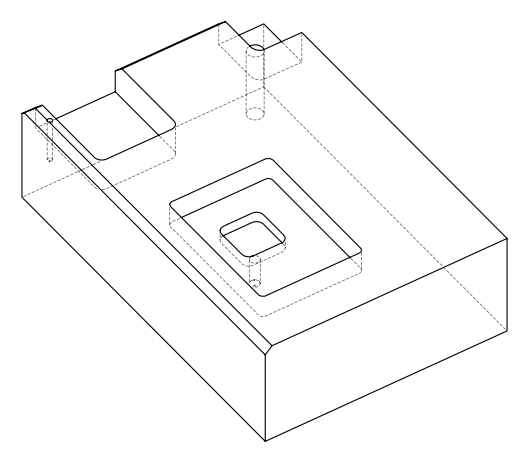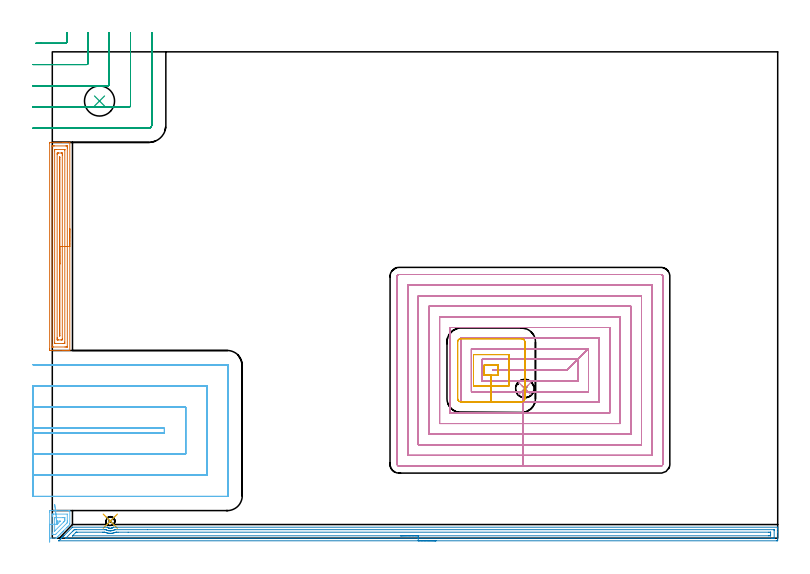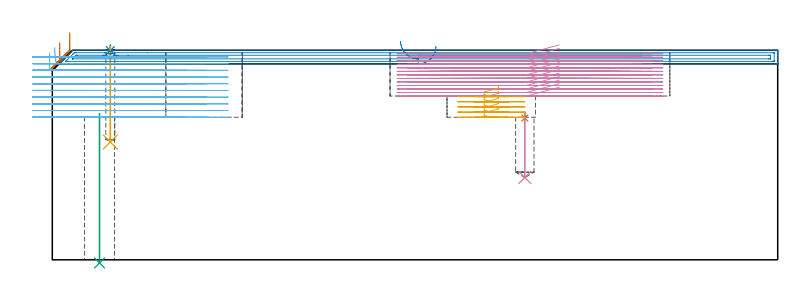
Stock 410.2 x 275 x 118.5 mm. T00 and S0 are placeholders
(PLAN: 12 operations, 8 tool changes, 132 min)
(1 SPOT_DRILL | STEP1POCKET | NXT0321_9005460120000 | 0.04 min | 4166 mm3)
(2 SPOT_DRILL_1 | STEP1POCKET_1 | NXT0321_9005460120000 | 0.03 min | 0 mm3)
(3 INDEXABLE_INSERT_DRILL_THROUGH_HOLE_FROM_SOLID | STEP1HOLE | NXT0302_005 | 0.35 min | 26844 mm3)
(4 DRILL_BLIND_HOLE_INTO_CENTER | STEP1POCKET | UGT0301_217 | 0.15 min | 2771 mm3)
(5 DRILL_BLIND_HOLE_INTO_CENTER_1 | STEP1POCKET_1 | UGT0301_446 | 0.22 min | 1022 mm3)
(6 AREA_MILL | FG_CHAMFER_SURFACE | UGT0205_001 | 0.69 min | 1429 mm3)
(7 AREA_MILL_1 | FG_CHAMFER_SURFACE_1 | UGT0205_001 | 4.87 min | 8474 mm3)
(8 AREA_MILL_2 | FG_CHAMFER_SURFACE_2 | UGT0205_001 | 9.89 min | 11896 mm3)
(9 MILL_CORNER_NOTCH_RECTANGULAR | CORNER_NOTCH_RECTANGULAR | NXT0201_012 | Follow Part, ap 4, ae 75% | 8.44 min | 114847 mm3)
(10 MILL_RECTANGULAR_POCKET | POCKET_RECTANGULAR_STRAIGHT | NXT0201_009 | Follow Part, ap 2, ae 75% | 81.23 min | 473022 mm3)
(11 MILL_RECTANGULAR_POCKET_1 | POCKET_RECTANGULAR_STRAIGHT_1 | NXT0201_011 | Follow Part, ap 3, ae 75% | 3.1 min | 26740 mm3)
(12 MILL_SLOT | SLOT_PARTIAL_RECTANGULAR | NXT0201_012 | Follow Part, ap 4, ae 75% | 23 min | 366412 mm3)
(TOOL NXT0321_9005460120000 | NC Spot Drill, 142deg, 12mm, Carbide, Uncoated | D12 PA142 FL30 Z2)
(TOOL NXT0302_005 | Index. Insert Drill 17mm [880-D1700L20-05] | D17 PA176 FL85 Z2)
(TOOL UGT0301_217 | Twist Drill 10.4 mm | D10.4 PA118 FL82 Z2)
(TOOL UGT0301_446 | Carbide Drill 5.1 mm | D5.1 PA118 FL52 Z2)
(TOOL UGT0205_001 | Chamfer Mill 20 x 3 x 45 deg. | D20 FL50 Z2)
(TOOL NXT0201_012 | ENDMILL 16mm [2P460-1600-NA 1630] | D16 FL38 Z6)
(TOOL NXT0201_009 | ENDMILL 8mm [2P460-0800-NA 1630] | D8 FL26 Z6)
(TOOL NXT0201_011 | ENDMILL 12mm [2P460-1200-NA 1630] | D12 FL38 Z6)
(OP 1 SPOT_DRILL)
G17 G21 G94 G90
T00 M6
G54
G17 G0 G90 X267.2 Y84.6 S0 M3
G43 Z128.5 H0
G94 G81 G98 Z80.152 F250. R83.6
G80
M5
M2
(OP 2 SPOT_DRILL_1)
G17 G21 G94 G90
T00 M6
G54
G17 G0 G90 X32.8 Y9.6 S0 M3
G43 Z128.5 H0
G94 G81 G98 Z118.28 F250. R121.5
G80
M5
M2
(OP 3 INDEXABLE_INSERT_DRILL_THROUGH_HOLE_FROM_SOLID)
G17 G21 G94 G90
T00 M6
G54
G17 G0 G90 X26.7 Y247.2 S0 M3
G43 Z128.5 H1
G94 G81 G98 Z-1.797 F250. R82.6
G80
M5
M2
(OP 4 DRILL_BLIND_HOLE_INTO_CENTER)
G17 G21 G94 G90
T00 M6
G54
G17 G0 G90 X267.2 Y84.6 S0 M3
G43 Z128.5 H0
G94 G81 G98 Z46.5 F250. R82.6
G80
M5
M2
(OP 5 DRILL_BLIND_HOLE_INTO_CENTER_1)
G17 G21 G94 G90
T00 M6
G54
G17 G0 G90 X32.8 Y9.6 S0 M3
G43 Z128.5 H0
G94 G81 G98 Z66.6 F250. R120.5
G80
M5
M2
(OP 6 AREA_MILL)
G17 G21 G94 G90
T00 M6
G54
G17 G0 G90 X-1.5 Y-2.2 S1061 M3
G43 Z128.5 H0
Z117.1
G94 G1 Y-2.162 Z116.228 F250.
Y-2.048 Z115.364
Y-1.859 Z114.512
Y-1.597 Z113.68
Y-1.263 Z112.874
Y-0.86 Z112.1
Y-0.392 Z111.364
Y0.14 Z110.672
Y0.729 Z110.029
Y1.372 Z109.44
Y2.064 Z108.909
Y2.8 Z108.44
Y3.574 Z108.037
Y4.38 Z107.703
Y5.212 Z107.441
Y6.064 Z107.252
Y6.928 Z107.138
Y7.8 Z107.1
Y14.784
X-1.497 Y15.238 Z107.103
X-1.49 Y15.594 Z107.104
X-1.438 Y15.598 Z107.156
X-1.077 Y15.6 Z107.518
X1.562 Z110.156
X2.289 Z110.889
X9.55 Y15.599 Z118.149
X9.894 Y15.59 Z118.492
X9.9 Y15.238 Z118.5
Y8.238
X9.898 Y7.705 Z118.487
X9.736 Y7.534 Z118.332
X8.953 Y6.753 Z117.553
X8.304 Y6.104 Z116.903
X6.252 Y4.051 Z114.851
X6.064 Y3.862 Z114.66
X5.505 Y3.304 Z114.104
X5.373 Y3.172 Z113.971
X5.189 Y2.987 Z113.785
X4.642 Y2.442 Z113.242
X4.314 Y2.112 Z112.91
X3.78 Y1.58 Z112.38
X3.439 Y1.237 Z112.035
X3. Y0.799 Z111.599
X2.734 Y0.532 Z111.329
X2.318 Y0.118 Z110.917
X2.208 Y0.01 Z110.806
X2.077 Y0. Z110.676
X-1.077 Z107.523
X-1.294 Y0.002 Z107.305
X-1.493 Y0.006 Z107.107
X-1.497 Y0.153 Z107.103
X-1.499 Y0.362 Z107.101
X-1.5 Y7.8 Z107.1
X-0.086 Z108.514
Y12.502
Y12.613
X-0.084 Y13.375 Z108.516
X-0.082 Y13.488 Z108.518
X-0.079 Y13.574 Z108.521
X0.232 Y13.59 Z108.832
X0.457 Y13.597 Z109.057
X0.57 Y13.6 Z109.17
X8.485 Y13.599 Z117.085
X8.486 Y9.988 Z117.086
X8.484 Y9.225 Z117.084
X8.483 Y9.113 Z117.083
X8.476 Y8.737 Z117.076
X8.288 Y8.545 Z116.888
X7.987 Y8.238 Z116.587
X2.15 Y2.401 Z110.75
X1.858 Y2.112 Z110.458
X1.76 Y2.022 Z110.36
X1.667 Y2.007 Z110.267
X1.562 Y2.004 Z110.162
X0.795 Y2. Z109.395
X-0.085 Z108.515
Y2.112
X-0.086 Y2.876 Z108.514
Y7.8
X1.329 Z109.929
Y10.863
Y11.094
X1.331 Y11.327 Z109.931
X1.334 Y11.481 Z109.934
X1.337 Y11.59 Z109.937
X1.377 Y11.592 Z109.977
X1.562 Y11.598 Z110.162
X1.701 Y11.6 Z110.301
X2.441 Z111.041
X6.097 Z114.697
X6.838 Y11.596 Z115.438
X6.984 Y11.593 Z115.584
X7.065 Y11.578 Z115.665
X7.067 Y11.564 Z115.667
X7.069 Y11.508 Z115.669
X7.071 Y10.863 Z115.671
X7.07 Y10.632 Z115.67
X7.064 Y9.988 Z115.664
X7.058 Y9.769 Z115.658
X6.838 Y9.542 Z115.438
X6.625 Y9.325 Z115.225
X6.413 Y9.113 Z115.013
X1.562 Y4.261 Z110.162
X1.36 Y4.062 Z109.96
X1.343 Y4.049 Z109.943
X1.336 Y4.046 Z109.936
X1.333 Y4.049 Z109.933
X1.33 Y4.062 Z109.93
X1.329 Y4.072 Z109.929
Y4.094
Y7.8
X2.747 Y7.933 Z111.347
X2.744 Y8.238 Z111.344
X2.743 Y9.113 Z111.343
Y9.4
X2.745 Y9.544 Z111.345
X2.747 Y9.578 Z111.347
X2.749 Y9.588 Z111.349
X2.762 Y9.591 Z111.362
X2.833 Y9.598 Z111.433
X4.2 Y9.599 Z112.8
X4.294 Y9.598 Z112.894
X4.423 Y9.592 Z113.023
X4.43 Y9.591 Z113.03
X4.422 Y9.579 Z113.022
X4.389 Y9.541 Z112.989
X4.352 Y9.501 Z112.952
X4.289 Y9.438 Z112.889
X3.204 Y8.353 Z111.804
X3.088 Y8.238 Z111.688
X2.803 Y7.96 Z111.403
X2.76 Y7.92 Z111.36
X2.749 Y7.918 Z111.349
X2.747 Y7.933 Z111.347
X2.64 Y8.796 Z111.278
X2.532 Y9.662 Z111.285
X2.425 Y10.523 Z111.368
X2.319 Y11.375 Z111.526
X2.215 Y12.209 Z111.759
X2.114 Y13.02 Z112.064
X2.016 Y13.802 Z112.439
X1.923 Y14.548 Z112.881
X1.836 Y15.253 Z113.387
X1.754 Y15.912 Z113.953
X1.678 Y16.519 Z114.575
X1.609 Y17.071 Z115.247
X1.548 Y17.561 Z115.966
X1.495 Y17.988 Z116.725
X1.45 Y18.348 Z117.518
X1.414 Y18.637 Z118.341
X1.387 Y18.855 Z119.185
X1.369 Y18.998 Z120.045
G0 Z128.5
M5
M2
(OP 7 AREA_MILL_1)
G17 G21 G94 G90
T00 M6
G54
G17 G0 G90 X9.9 Y174.95 S1061 M3
G43 Z128.5 H0
G94 G1 Y174.912 Z127.628 F250.
Y174.798 Z126.763
Y174.609 Z125.912
Y174.347 Z125.08
Y174.013 Z124.274
Y173.61 Z123.5
Y173.141 Z122.764
Y172.61 Z122.072
Y172.021 Z121.429
Y171.378 Z120.839
Y170.686 Z120.308
Y169.95 Z119.84
Y169.176 Z119.437
Y168.37 Z119.103
Y167.538 Z118.841
Y166.686 Z118.652
Y165.822 Z118.538
Y164.95 Z118.5
Y106.223
X9.894 Y106.11 Z118.492
X9.665 Y106.1 Z118.264
X8.989 Z117.588
X8.206 Z116.805
X7.718 Z116.314
X7.474 Z116.071
X6.838 Z115.435
X6.595 Z115.192
X5.959 Z114.553
X-0.515 Z108.082
X-1.077 Y106.102 Z107.52
X-1.292 Y106.104 Z107.304
X-1.491 Y106.109 Z107.105
X-1.495 Y106.245 Z107.103
X-1.499 Y106.668 Z107.101
X-1.5 Y107.097 Z107.1
Y223.232
X-1.495 Y223.699 Z107.103
X-1.491 Y223.79 Z107.106
X-1.394 Y223.8 Z107.202
X5.959 Z114.553
X6.594 Z115.192
X6.838 Z115.435
X7.474 Z116.071
X7.718 Z116.314
X8.206 Z116.805
X9.667 Y223.799 Z118.265
X9.894 Y223.79 Z118.492
X9.9 Y223.676 Z118.5
Y164.95
X8.486 Z117.086
X8.485 Y108.448 Z117.085
X8.484 Y108.254 Z117.084
X8.481 Y108.157 Z117.081
X8.479 Y108.117 Z117.079
X8.405 Y108.11 Z117.005
X8.059 Y108.102 Z116.659
X7.718 Y108.101 Z116.318
X7.182 Y108.1 Z115.782
X0.682 Y108.101 Z109.282
X0.144 Y108.103 Z108.744
X-0.01 Y108.11 Z108.59
X-0.079 Y108.117 Z108.521
X-0.084 Y108.333 Z108.516
X-0.085 Y108.448 Z108.515
X-0.086 Y109.225 Z108.514
X-0.085 Y221.452 Z108.515
X-0.084 Y221.646 Z108.516
X-0.081 Y221.743 Z108.519
X-0.079 Y221.783 Z108.521
X-0.005 Y221.79 Z108.595
X0.341 Y221.798 Z108.941
X0.682 Y221.799 Z109.282
X1.218 Y221.8 Z109.818
X7.718 Y221.799 Z116.318
X8.257 Y221.797 Z116.857
X8.41 Y221.79 Z117.01
X8.479 Y221.783 Z117.079
X8.484 Y221.567 Z117.084
X8.485 Y221.452 Z117.085
X8.486 Y220.675 Z117.086
Y164.95
X7.072 Z115.672
X7.071 Y110.882 Z115.671
X7.066 Y110.227 Z115.666
X7.064 Y110.119 Z115.664
X6.958 Y110.106 Z115.558
X6.838 Y110.103 Z115.438
X6.085 Y110.1 Z114.685
X1.562 Y110.101 Z110.162
X1.436 Y110.104 Z110.036
X1.353 Y110.11 Z109.953
X1.334 Y110.113 Z109.934
X1.332 Y110.122 Z109.932
X1.33 Y110.149 Z109.93
X1.329 Y110.227 Z109.929
Y110.463
Y219.018
X1.334 Y219.672 Z109.934
X1.336 Y219.781 Z109.936
X1.442 Y219.794 Z110.042
X1.562 Y219.797 Z110.162
X2.315 Y219.8 Z110.915
X6.838 Y219.799 Z115.438
X6.964 Y219.796 Z115.564
X7.047 Y219.79 Z115.647
X7.066 Y219.787 Z115.666
X7.068 Y219.778 Z115.668
X7.07 Y219.751 Z115.67
X7.071 Y219.672 Z115.671
Y219.437
X7.072 Y164.95 Z115.672
X5.657 Z114.257
Y112.897
X5.654 Y112.315 Z114.254
X5.65 Y112.127 Z114.25
X5.473 Y112.11 Z114.073
X5.079 Y112.101 Z113.679
X4.987 Y112.1 Z113.587
X3.321 Z111.921
X3.229 Z111.829
X2.91 Y112.105 Z111.51
X2.756 Y112.11 Z111.356
X2.75 Y112.195 Z111.35
X2.744 Y112.59 Z111.344
X2.743 Y112.897 Z111.343
Y113.482
Y217.003
X2.746 Y217.585 Z111.346
X2.75 Y217.773 Z111.35
X2.927 Y217.79 Z111.527
X3.321 Y217.799 Z111.921
X3.413 Y217.8 Z112.013
X5.079 Z113.679
X5.172 Z113.772
X5.49 Y217.795 Z114.09
X5.644 Y217.79 Z114.244
X5.65 Y217.705 Z114.25
X5.656 Y217.31 Z114.256
X5.657 Y217.003 Z114.257
Y216.418
Y164.95
X4.243 Z112.843
Y115.566
X4.242 Y114.676 Z112.842
X4.24 Y114.636 Z112.84
X4.2 Y114.188 Z112.8
X4.16 Y114.676 Z112.76
X4.158 Y114.719 Z112.758
X4.157 Y115.566 Z112.757
Y214.334
X4.158 Y215.223 Z112.758
X4.16 Y215.264 Z112.76
X4.2 Y215.712 Z112.8
X4.24 Y215.223 Z112.84
X4.242 Y215.181 Z112.842
X4.243 Y214.334 Z112.843
Y164.95
Y164.078 Z112.881
Y163.213 Z112.995
Y162.362 Z113.184
Y161.53 Z113.446
Y160.724 Z113.78
Y159.95 Z114.183
Y159.214 Z114.652
Y158.522 Z115.183
Y157.879 Z115.772
Y157.29 Z116.415
Y156.758 Z117.107
Y156.29 Z117.843
Y155.887 Z118.617
Y155.553 Z119.423
Y155.291 Z120.255
Y155.102 Z121.107
Y154.988 Z121.972
Y154.95 Z122.843
G0 Z128.5
M5
M2
(OP 8 AREA_MILL_2)
G17 G21 G94 G90
T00 M6
G54
G17 G0 G90 X216.95 Y-1.5 S1061 M3
G43 Z128.5 H0
Z120.8
G94 G1 X216.912 Z119.928 F250.
X216.798 Z119.064
X216.609 Z118.212
X216.347 Z117.38
X216.013 Z116.574
X215.61 Z115.8
X215.142 Z115.064
X214.61 Z114.372
X214.021 Z113.729
X213.378 Z113.14
X212.686 Z112.608
X211.95 Z112.14
X211.176 Z111.737
X210.37 Z111.403
X209.538 Z111.141
X208.686 Z110.952
X207.822 Z110.838
X206.95 Z110.8
X3.727 Y-1.499
X3.705 Y-1.497 Z110.801
X3.704 Y-1.496 Z110.802
X4.755 Y-0.444 Z111.854
X4.924 Y-0.273 Z112.021
X5.089 Y-0.109 Z112.188
X5.202 Y0.003 Z112.301
X5.362 Y0.164 Z112.459
X5.518 Y0.319 Z112.617
X5.648 Y0.449 Z112.747
X5.799 Y0.601 Z112.897
X5.946 Y0.747 Z113.045
X6.094 Y0.895 Z113.193
X6.236 Y1.038 Z113.334
X6.374 Y1.176 Z113.473
X6.541 Y1.342 Z113.64
X6.674 Y1.476 Z113.772
X6.803 Y1.604 Z113.902
X11.209 Y6.01 Z118.309
X11.377 Y6.175 Z118.473
X11.405 Y6.195 Z118.491
X11.45 Y6.2 Z118.5
X31.09
X31.094 Y6.199 Z118.498
X31.099 Y6.197 Z118.497
X31.242 Y6.084 Z118.384
X31.463 Y5.939 Z118.236
X31.536 Y5.899 Z118.195
X31.681 Y5.817 Z118.116
X31.839 Y5.748 Z118.048
X31.91 Y5.718 Z118.017
X31.982 Y5.694 Z117.994
X32.147 Y5.641 Z117.94
X32.217 Y5.625 Z117.925
X32.369 Y5.593 Z117.89
X32.429 Y5.587 Z117.881
X32.591 Y5.564 Z117.863
X32.818 Y5.556 Z117.854
X33.013 Y5.567 Z117.863
X33.041 Y5.568 Z117.866
X33.089 Y5.574 Z117.874
X33.272 Y5.601 Z117.9
X33.321 Y5.613 Z117.911
X33.499 Y5.655 Z117.954
X33.719 Y5.73 Z118.027
X33.768 Y5.752 Z118.047
X33.935 Y5.824 Z118.123
X33.977 Y5.848 Z118.147
X34.15 Y5.947 Z118.245
X34.332 Y6.07 Z118.366
X34.356 Y6.087 Z118.381
X34.51 Y6.2 Z118.484
X34.66 Z118.5
X410.038
X410.19 Y6.198 Z118.489
X410.197 Y6.074 Z118.367
X410.2 Y5.943 Z118.243
Y5.61 Z117.909
Y4.973 Z117.268
Y3.781 Z116.077
Y3.224 Z115.518
Y-0.869 Z111.427
X410.196 Y-1.148 Z111.149
X410.19 Y-1.493 Z110.804
X409.947 Y-1.496 Z110.802
X409.591 Y-1.5 Z110.8
X206.95
Y-0.086 Z112.214
X8.288 Y-0.085 Z112.215
X7.88 Y-0.084 Z112.216
X7.684 Y-0.082 Z112.218
X7.583 Y-0.078 Z112.222
X7.629 Y-0.027 Z112.273
X7.691 Y0.038 Z112.338
X7.88 Y0.23 Z112.53
X8.067 Y0.418 Z112.718
X11.45 Y3.801 Z116.101
X11.748 Y4.099 Z116.399
X12.044 Y4.392 Z116.692
X12.343 Y4.687 Z116.987
X12.444 Y4.779 Z117.079
X12.539 Y4.781 Z117.081
X13.236 Y4.785 Z117.085
X13.427 Y4.786 Z117.086
X29.496 Y4.785 Z117.085
X30.197 Y4.78 Z117.08
X30.289 Y4.779 Z117.079
X30.497 Y4.679 Z116.979
X30.888 Y4.51 Z116.81
X31.09 Y4.436 Z116.736
X31.237 Y4.388 Z116.688
X31.539 Y4.3 Z116.6
X31.922 Y4.217 Z116.517
X31.982 Y4.205 Z116.505
X32.008 Y4.201 Z116.501
X32.033 Y4.198 Z116.498
X32.056 Y4.196 Z116.496
X32.444 Y4.16 Z116.46
X32.864 Y4.142 Z116.442
X32.875
X32.898 Y4.143 Z116.443
X33.32 Y4.174 Z116.474
X33.703 Y4.226 Z116.526
X33.768 Y4.237 Z116.537
X34.104 Y4.314 Z116.614
X34.365 Y4.388 Z116.688
X34.66 Y4.489 Z116.789
X35.004 Y4.636 Z116.936
X35.226 Y4.741 Z117.041
X35.296 Y4.773 Z117.073
X35.379 Y4.779 Z117.079
X35.553 Y4.783 Z117.083
X35.745 Y4.785 Z117.085
X53.82 Y4.786 Z117.086
X407.806 Y4.785 Z117.085
X407.999 Y4.784 Z117.084
X408.151 Y4.78 Z117.08
X408.183 Y4.779 Z117.079
X408.19 Y4.762 Z117.062
X408.194 Y4.735 Z117.035
X408.199 Y4.588 Z116.888
X408.2 Y0.215 Z112.515
X408.198 Y0.086 Z112.386
X408.194 Y-0.016 Z112.284
X408.19 Y-0.078 Z112.222
X408.156 Y-0.08 Z112.22
X407.806 Y-0.084 Z112.216
X407.614 Y-0.085 Z112.215
X406.913 Y-0.086 Z112.214
X206.95
Y1.328 Z113.628
X11.6 Y1.329 Z113.629
X11.465 Y1.33 Z113.63
X11.45 Y1.332 Z113.632
X11.447 Y1.334 Z113.634
X11.446 Y1.34 Z113.64
X11.45 Y1.35 Z113.65
X13.324 Y3.224 Z115.524
X13.413 Y3.311 Z115.611
X13.453 Y3.346 Z115.646
X13.47 Y3.36 Z115.66
X13.528 Y3.365 Z115.665
X13.828 Y3.37 Z115.67
X13.979 Y3.371 Z115.671
X28.412 Y3.372 Z115.672
X29.155 Y3.37 Z115.67
X29.304 Y3.368 Z115.668
X29.454 Y3.365 Z115.665
X29.705 Y3.349 Z115.649
X30.032 Y3.224 Z115.524
X30.197 Y3.165 Z115.465
X30.289 Y3.134 Z115.434
X30.767 Y2.996 Z115.296
X31.09 Y2.92 Z115.22
X31.481 Y2.841 Z115.141
X31.982 Y2.779 Z115.079
X32.227 Y2.755 Z115.055
X32.473 Y2.744 Z115.044
X32.875 Y2.734 Z115.034
X33.353 Y2.756 Z115.056
X33.768 Y2.795 Z115.095
X34.152 Y2.848 Z115.148
X34.66 Y2.955 Z115.255
X34.879 Y3.01 Z115.31
X35.173 Y3.094 Z115.394
X35.578 Y3.224 Z115.524
X35.903 Y3.351 Z115.651
X36.146 Y3.365 Z115.665
X36.298 Y3.369 Z115.669
X36.446 Y3.371 Z115.671
X37.188 Y3.372 Z115.672
X42.882
X405.128 Y3.371 Z115.671
X405.871 Y3.37 Z115.67
X406.02 Y3.368 Z115.668
X406.168 Y3.365 Z115.665
X406.191 Y3.357 Z115.657
X406.194 Y3.33 Z115.63
X406.198 Y3.283 Z115.583
X406.199 Y3.224 Z115.524
X406.2 Y3.049 Z115.349
Y2.174 Z114.474
X406.198 Y1.476 Z113.776
X406.195 Y1.388 Z113.688
X406.19 Y1.345 Z113.645
X406.185 Y1.335 Z113.635
X406.166 Y1.333 Z113.633
X406.02 Y1.331 Z113.631
X405.278 Y1.328 Z113.628
X405.128
X206.95
X206.078 Z113.666
X205.214 Z113.78
X204.362 Z113.969
X203.53 Z114.231
X202.724 Z114.565
X201.95 Z114.968
X201.214 Z115.437
X200.522 Z115.968
X199.879 Z116.557
X199.29 Z117.201
X198.758 Z117.893
X198.29 Z118.628
X197.887 Z119.402
X197.553 Z120.208
X197.291 Z121.04
X197.102 Z121.892
X196.988 Z122.757
X196.95 Z123.628
G0 Z128.5
M5
M2
(OP 9 MILL_CORNER_NOTCH_RECTANGULAR)
G17 G21 G94 G90
T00 M6
G54
G17 G0 G90 X-9.4 Y279.8 S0 M3
G43 Z128.521 H1
Z114.729
G94 G1 X-6.4 F250.
X7.405 F500.
G3 X8.2 Y280.595 R0.8
G1 Y283.
Y286. F250.
G0 Z128.521
X-11. Y267.795
Z114.729
G1 X-8. Y267.8
X-7.935 F500.
X19.405
G3 X20.2 Y268.595 R0.8
G1 Y283.
Y286. F250.
G0 Z128.521
X-11. Y255.792
Z114.729
G1 X-8. Y255.8
X-7.935 F500.
X31.404
G3 X32.2 Y256.596 R0.8
G1 Y283.
Y286. F250.
G0 Z128.521
X-11. Y243.784
Z114.729
G1 X-8. Y243.8
X-7.935 F500.
X43.404
G3 X44.2 Y244.596 R0.8
G1 Y283.
Y286. F250.
G0 Z128.521
X-10.935 Y231.8
Z114.729
G1 X-7.935
X54.6 F500.
G3 X56.2 Y233.4 R1.6
G1 Y283.
Y286. F250.
G0 Z128.521
X-9.4 Y279.8
Z110.937
G1 X-6.4
X7.405 F500.
G3 X8.2 Y280.595 R0.8
G1 Y283.
Y286. F250.
G0 Z128.521
X-11. Y267.8
Z110.937
G1 X-8.
X19.405 F500.
G3 X20.2 Y268.595 R0.8
G1 Y283.
Y286. F250.
G0 Z128.521
X-11. Y255.8
Z110.937
G1 X-8.
X31.404 F500.
G3 X32.2 Y256.596 R0.8
G1 Y283.
Y286. F250.
G0 Z128.521
X-11. Y243.8
Z110.937
G1 X-8.
X43.404 F500.
G3 X44.2 Y244.596 R0.8
G1 Y283.
Y286. F250.
G0 Z128.521
X-11. Y231.8
Z110.937
G1 X-8.
X54.6 F500.
G3 X56.2 Y233.4 R1.6
G1 Y283.
Y286. F250.
G0 Z128.521
X-9.4 Y279.8
Z107.145
G1 X-6.4
X7.405 F500.
G3 X8.2 Y280.595 R0.8
G1 Y283.
Y286. F250.
G0 Z128.521
X-11. Y267.8
Z107.145
G1 X-8.
X19.405 F500.
G3 X20.2 Y268.595 R0.8
G1 Y283.
Y286. F250.
G0 Z128.521
X-11. Y255.8
Z107.145
G1 X-8.
X31.404 F500.
G3 X32.2 Y256.596 R0.8
G1 Y283.
Y286. F250.
G0 Z128.521
X-11. Y243.8
Z107.145
G1 X-8.
X43.404 F500.
G3 X44.2 Y244.596 R0.8
G1 Y283.
Y286. F250.
G0 Z128.521
X-11. Y231.8
Z107.145
G1 X-8.
X54.6 F500.
G3 X56.2 Y233.4 R1.6
G1 Y283.
Y286. F250.
G0 Z128.521
X-9.4 Y279.8
Z103.353
G1 X-6.4
X7.405 F500.
G3 X8.2 Y280.595 R0.8
G1 Y283.
Y286. F250.
G0 Z128.521
X-11. Y267.8
Z103.353
G1 X-8.
X19.405 F500.
G3 X20.2 Y268.595 R0.8
G1 Y283.
Y286. F250.
G0 Z128.521
X-11. Y255.8
Z103.353
G1 X-8.
X31.404 F500.
G3 X32.2 Y256.596 R0.8
G1 Y283.
Y286. F250.
G0 Z128.521
X-11. Y243.8
Z103.353
G1 X-8.
X43.404 F500.
G3 X44.2 Y244.596 R0.8
G1 Y283.
Y286. F250.
G0 Z128.521
X-11. Y231.8
Z103.353
G1 X-8.
X54.6 F500.
G3 X56.2 Y233.4 R1.6
G1 Y283.
Y286. F250.
G0 Z128.521
X-9.4 Y279.8
Z99.56
G1 X-6.4
X7.405 F500.
G3 X8.2 Y280.595 R0.8
G1 Y283.
Y286. F250.
G0 Z128.521
X-11. Y267.8
Z99.56
G1 X-8.
X19.405 F500.
G3 X20.2 Y268.595 R0.8
G1 Y283.
Y286. F250.
G0 Z128.521
X-11. Y255.8
Z99.56
G1 X-8.
X31.404 F500.
G3 X32.2 Y256.596 R0.8
G1 Y283.
Y286. F250.
G0 Z128.521
X-11. Y243.8
Z99.56
G1 X-8.
X43.404 F500.
G3 X44.2 Y244.596 R0.8
G1 Y283.
Y286. F250.
G0 Z128.521
X-11. Y231.8
Z99.56
G1 X-8.
X54.6 F500.
G3 X56.2 Y233.4 R1.6
G1 Y283.
Y286. F250.
G0 Z128.521
X-9.4 Y279.8
Z95.768
G1 X-6.4
X7.405 F500.
G3 X8.2 Y280.595 R0.8
G1 Y283.
Y286. F250.
G0 Z128.521
X-11. Y267.8
Z95.768
G1 X-8.
X19.405 F500.
G3 X20.2 Y268.595 R0.8
G1 Y283.
Y286. F250.
G0 Z128.521
X-11. Y255.8
Z95.768
G1 X-8.
X31.404 F500.
G3 X32.2 Y256.596 R0.8
G1 Y283.
Y286. F250.
G0 Z128.521
X-11. Y243.8
Z95.768
G1 X-8.
X43.404 F500.
G3 X44.2 Y244.596 R0.8
G1 Y283.
Y286. F250.
G0 Z128.521
X-11. Y231.8
Z95.768
G1 X-8.
X54.6 F500.
G3 X56.2 Y233.4 R1.6
G1 Y283.
Y286. F250.
G0 Z128.521
X-9.4 Y279.8
Z91.976
G1 X-6.4
X7.405 F500.
G3 X8.2 Y280.595 R0.8
G1 Y283.
Y286. F250.
G0 Z128.521
X-11. Y267.8
Z91.976
G1 X-8.
X19.405 F500.
G3 X20.2 Y268.595 R0.8
G1 Y283.
Y286. F250.
G0 Z128.521
X-11. Y255.8
Z91.976
G1 X-8.
X31.404 F500.
G3 X32.2 Y256.596 R0.8
G1 Y283.
Y286. F250.
G0 Z128.521
X-11. Y243.8
Z91.976
G1 X-8.
X43.404 F500.
G3 X44.2 Y244.596 R0.8
G1 Y283.
Y286. F250.
G0 Z128.521
X-11. Y231.8
Z91.976
G1 X-8.
X54.6 F500.
G3 X56.2 Y233.4 R1.6
G1 Y283.
Y286. F250.
G0 Z128.521
X-9.4 Y279.8
Z88.184
G1 X-6.4
X7.405 F500.
G3 X8.2 Y280.595 R0.8
G1 Y283.
Y286. F250.
G0 Z128.521
X-11. Y267.8
Z88.184
G1 X-8.
X19.405 F500.
G3 X20.2 Y268.595 R0.8
G1 Y283.
Y286. F250.
G0 Z128.521
X-11. Y255.8
Z88.184
G1 X-8.
X31.404 F500.
G3 X32.2 Y256.596 R0.8
G1 Y283.
Y286. F250.
G0 Z128.521
X-11. Y243.8
Z88.184
G1 X-8.
X43.404 F500.
G3 X44.2 Y244.596 R0.8
G1 Y283.
Y286. F250.
G0 Z128.521
X-11. Y231.8
Z88.184
G1 X-8.
X54.6 F500.
G3 X56.2 Y233.4 R1.6
G1 Y283.
Y286. F250.
G0 Z128.521
X-9.4 Y279.8
Z84.392
G1 X-6.4
X7.405 F500.
G3 X8.2 Y280.595 R0.8
G1 Y283.
Y286. F250.
G0 Z128.521
X-11. Y267.8
Z84.392
G1 X-8.
X19.405 F500.
G3 X20.2 Y268.595 R0.8
G1 Y283.
Y286. F250.
G0 Z128.521
X-11. Y255.8
Z84.392
G1 X-8.
X31.404 F500.
G3 X32.2 Y256.596 R0.8
G1 Y283.
Y286. F250.
G0 Z128.521
X-11. Y243.8
Z84.392
G1 X-8.
X43.404 F500.
G3 X44.2 Y244.596 R0.8
G1 Y283.
Y286. F250.
G0 Z128.521
X-11. Y231.8
Z84.392
G1 X-8.
X54.6 F500.
G3 X56.2 Y233.4 R1.6
G1 Y283.
Y286. F250.
G0 Z128.521
X-9.4 Y279.8
Z80.6
G1 X-6.4
X7.405 F500.
G3 X8.2 Y280.595 R0.8
G1 Y283.
Y286. F250.
G0 Z128.521
X-11. Y267.8
Z80.6
G1 X-8.
X19.405 F500.
G3 X20.2 Y268.595 R0.8
G1 Y283.
Y286. F250.
G0 Z128.521
X-11. Y255.8
Z80.6
G1 X-8.
X31.404 F500.
G3 X32.2 Y256.596 R0.8
G1 Y283.
Y286. F250.
G0 Z128.521
X-11. Y243.8
Z80.6
G1 X-8.
X43.404 F500.
G3 X44.2 Y244.596 R0.8
G1 Y283.
Y286. F250.
G0 Z128.521
X-11. Y231.8
Z80.6
G1 X-8.
X54.6 F500.
G3 X56.2 Y233.4 R1.6
G1 Y283.
Y286. F250.
G0 Z128.521
M5
M2
(OP 10 MILL_RECTANGULAR_POCKET)
G17 G21 G94 G90
T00 M6
G54
G17 G0 G90 X286.689 Y82.8 S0 M3
G43 Z128.521 H1
Z121.521
G94 G1 X268.051 Z116.527 F250.
X303.2 F500.
Y107.1
X297.2 Y101.1
X291.2 Y95.1
X249.
Y94.8
X291.2
Y95.1
X297.2 Y101.1
X243.
Y88.8
X297.2
Y101.1
X303.2 Y107.1
X237.
Y82.8
X266.354
Y76.8
X309.2
Y113.1
X231.
Y76.8
X266.354
Y70.8
X315.2
Y119.1
X225.
Y70.8
X266.354
Y64.8
X321.2
Y125.1
X219.
Y64.8
X266.354
Y58.8
X327.2
Y131.1
X213.
Y58.8
X266.354
Y52.8
X333.2
Y137.1
X207.
Y52.8
X266.354
Y46.8
X339.2
Y143.1
X201.
Y46.8
X266.354
Y40.8
X344.2
G3 X345.2 Y41.8 R1.
G1 Y148.1
G3 X344.2 Y149.1 R1.
G1 X196.
G3 X195. Y148.1 R1.
G1 Y41.8
G3 X196. Y40.8 R1.
G1 X266.354
X267.354
G0 X286.689 Y82.8 Z119.527
G1 X268.051 Z114.533 F250.
X303.2 F500.
Y107.1
X297.2 Y101.1
X291.2 Y95.1
X249.
Y94.8
X291.2
Y95.1
X297.2 Y101.1
X243.
Y88.8
X297.2
Y101.1
X303.2 Y107.1
X237.
Y82.8
X266.354
Y76.8
X309.2
Y113.1
X231.
Y76.8
X266.354
Y70.8
X315.2
Y119.1
X225.
Y70.8
X266.354
Y64.8
X321.2
Y125.1
X219.
Y64.8
X266.354
Y58.8
X327.2
Y131.1
X213.
Y58.8
X266.354
Y52.8
X333.2
Y137.1
X207.
Y52.8
X266.354
Y46.8
X339.2
Y143.1
X201.
Y46.8
X266.354
Y40.8
X344.2
G3 X345.2 Y41.8 R1.
G1 Y148.1
G3 X344.2 Y149.1 R1.
G1 X196.
G3 X195. Y148.1 R1.
G1 Y41.8
G3 X196. Y40.8 R1.
G1 X266.354
X267.354
G0 X286.689 Y82.8 Z117.533
G1 X268.051 Z112.539 F250.
X303.2 F500.
Y107.1
X297.2 Y101.1
X291.2 Y95.1
X249.
Y94.8
X291.2
Y95.1
X297.2 Y101.1
X243.
Y88.8
X297.2
Y101.1
X303.2 Y107.1
X237.
Y82.8
X266.354
Y76.8
X309.2
Y113.1
X231.
Y76.8
X266.354
Y70.8
X315.2
Y119.1
X225.
Y70.8
X266.354
Y64.8
X321.2
Y125.1
X219.
Y64.8
X266.354
Y58.8
X327.2
Y131.1
X213.
Y58.8
X266.354
Y52.8
X333.2
Y137.1
X207.
Y52.8
X266.354
Y46.8
X339.2
Y143.1
X201.
Y46.8
X266.354
Y40.8
X344.2
G3 X345.2 Y41.8 R1.
G1 Y148.1
G3 X344.2 Y149.1 R1.
G1 X196.
G3 X195. Y148.1 R1.
G1 Y41.8
G3 X196. Y40.8 R1.
G1 X266.354
X267.354
G0 X286.689 Y82.8 Z115.539
G1 X268.051 Z110.545 F250.
X303.2 F500.
Y107.1
X297.2 Y101.1
X291.2 Y95.1
X249.
Y94.8
X291.2
Y95.1
X297.2 Y101.1
X243.
Y88.8
X297.2
Y101.1
X303.2 Y107.1
X237.
Y82.8
X266.354
Y76.8
X309.2
Y113.1
X231.
Y76.8
X266.354
Y70.8
X315.2
Y119.1
X225.
Y70.8
X266.354
Y64.8
X321.2
Y125.1
X219.
Y64.8
X266.354
Y58.8
X327.2
Y131.1
X213.
Y58.8
X266.354
Y52.8
X333.2
Y137.1
X207.
Y52.8
X266.354
Y46.8
X339.2
Y143.1
X201.
Y46.8
X266.354
Y40.8
X344.2
G3 X345.2 Y41.8 R1.
G1 Y148.1
G3 X344.2 Y149.1 R1.
G1 X196.
G3 X195. Y148.1 R1.
G1 Y41.8
G3 X196. Y40.8 R1.
G1 X266.354
X267.354
G0 X286.689 Y82.8 Z113.545
G1 X268.051 Z108.551 F250.
X303.2 F500.
Y107.1
X297.2 Y101.1
X291.2 Y95.1
X249.
Y94.8
X291.2
Y95.1
X297.2 Y101.1
X243.
Y88.8
X297.2
Y101.1
X303.2 Y107.1
X237.
Y82.8
X266.354
Y76.8
X309.2
Y113.1
X231.
Y76.8
X266.354
Y70.8
X315.2
Y119.1
X225.
Y70.8
X266.354
Y64.8
X321.2
Y125.1
X219.
Y64.8
X266.354
Y58.8
X327.2
Y131.1
X213.
Y58.8
X266.354
Y52.8
X333.2
Y137.1
X207.
Y52.8
X266.354
Y46.8
X339.2
Y143.1
X201.
Y46.8
X266.354
Y40.8
X344.2
G3 X345.2 Y41.8 R1.
G1 Y148.1
G3 X344.2 Y149.1 R1.
G1 X196.
G3 X195. Y148.1 R1.
G1 Y41.8
G3 X196. Y40.8 R1.
G1 X266.354
X267.354
G0 X286.689 Y82.8 Z111.551
G1 X268.051 Z106.557 F250.
X303.2 F500.
Y107.1
X297.2 Y101.1
X291.2 Y95.1
X249.
Y94.8
X291.2
Y95.1
X297.2 Y101.1
X243.
Y88.8
X297.2
Y101.1
X303.2 Y107.1
X237.
Y82.8
X266.354
Y76.8
X309.2
Y113.1
X231.
Y76.8
X266.354
Y70.8
X315.2
Y119.1
X225.
Y70.8
X266.354
Y64.8
X321.2
Y125.1
X219.
Y64.8
X266.354
Y58.8
X327.2
Y131.1
X213.
Y58.8
X266.354
Y52.8
X333.2
Y137.1
X207.
Y52.8
X266.354
Y46.8
X339.2
Y143.1
X201.
Y46.8
X266.354
Y40.8
X344.2
G3 X345.2 Y41.8 R1.
G1 Y148.1
G3 X344.2 Y149.1 R1.
G1 X196.
G3 X195. Y148.1 R1.
G1 Y41.8
G3 X196. Y40.8 R1.
G1 X266.354
X267.354
G0 X286.689 Y82.8 Z109.557
G1 X268.051 Z104.564 F250.
X303.2 F500.
Y107.1
X297.2 Y101.1
X291.2 Y95.1
X249.
Y94.8
X291.2
Y95.1
X297.2 Y101.1
X243.
Y88.8
X297.2
Y101.1
X303.2 Y107.1
X237.
Y82.8
X266.354
Y76.8
X309.2
Y113.1
X231.
Y76.8
X266.354
Y70.8
X315.2
Y119.1
X225.
Y70.8
X266.354
Y64.8
X321.2
Y125.1
X219.
Y64.8
X266.354
Y58.8
X327.2
Y131.1
X213.
Y58.8
X266.354
Y52.8
X333.2
Y137.1
X207.
Y52.8
X266.354
Y46.8
X339.2
Y143.1
X201.
Y46.8
X266.354
Y40.8
X344.2
G3 X345.2 Y41.8 R1.
G1 Y148.1
G3 X344.2 Y149.1 R1.
G1 X196.
G3 X195. Y148.1 R1.
G1 Y41.8
G3 X196. Y40.8 R1.
G1 X266.354
X267.354
G0 X286.689 Y82.8 Z107.564
G1 X268.051 Z102.57 F250.
X303.2 F500.
Y107.1
X297.2 Y101.1
X291.2 Y95.1
X249.
Y94.8
X291.2
Y95.1
X297.2 Y101.1
X243.
Y88.8
X297.2
Y101.1
X303.2 Y107.1
X237.
Y82.8
X266.354
Y76.8
X309.2
Y113.1
X231.
Y76.8
X266.354
Y70.8
X315.2
Y119.1
X225.
Y70.8
X266.354
Y64.8
X321.2
Y125.1
X219.
Y64.8
X266.354
Y58.8
X327.2
Y131.1
X213.
Y58.8
X266.354
Y52.8
X333.2
Y137.1
X207.
Y52.8
X266.354
Y46.8
X339.2
Y143.1
X201.
Y46.8
X266.354
Y40.8
X344.2
G3 X345.2 Y41.8 R1.
G1 Y148.1
G3 X344.2 Y149.1 R1.
G1 X196.
G3 X195. Y148.1 R1.
G1 Y41.8
G3 X196. Y40.8 R1.
G1 X266.354
X267.354
G0 X286.689 Y82.8 Z105.57
G1 X268.051 Z100.576 F250.
X303.2 F500.
Y107.1
X297.2 Y101.1
X291.2 Y95.1
X249.
Y94.8
X291.2
Y95.1
X297.2 Y101.1
X243.
Y88.8
X297.2
Y101.1
X303.2 Y107.1
X237.
Y82.8
X266.354
Y76.8
X309.2
Y113.1
X231.
Y76.8
X266.354
Y70.8
X315.2
Y119.1
X225.
Y70.8
X266.354
Y64.8
X321.2
Y125.1
X219.
Y64.8
X266.354
Y58.8
X327.2
Y131.1
X213.
Y58.8
X266.354
Y52.8
X333.2
Y137.1
X207.
Y52.8
X266.354
Y46.8
X339.2
Y143.1
X201.
Y46.8
X266.354
Y40.8
X344.2
G3 X345.2 Y41.8 R1.
G1 Y148.1
G3 X344.2 Y149.1 R1.
G1 X196.
G3 X195. Y148.1 R1.
G1 Y41.8
G3 X196. Y40.8 R1.
G1 X266.354
X267.354
G0 X286.689 Y82.8 Z103.576
G1 X268.051 Z98.582 F250.
X303.2 F500.
Y107.1
X297.2 Y101.1
X291.2 Y95.1
X249.
Y94.8
X291.2
Y95.1
X297.2 Y101.1
X243.
Y88.8
X297.2
Y101.1
X303.2 Y107.1
X237.
Y82.8
X266.354
Y76.8
X309.2
Y113.1
X231.
Y76.8
X266.354
Y70.8
X315.2
Y119.1
X225.
Y70.8
X266.354
Y64.8
X321.2
Y125.1
X219.
Y64.8
X266.354
Y58.8
X327.2
Y131.1
X213.
Y58.8
X266.354
Y52.8
X333.2
Y137.1
X207.
Y52.8
X266.354
Y46.8
X339.2
Y143.1
X201.
Y46.8
X266.354
Y40.8
X344.2
G3 X345.2 Y41.8 R1.
G1 Y148.1
G3 X344.2 Y149.1 R1.
G1 X196.
G3 X195. Y148.1 R1.
G1 Y41.8
G3 X196. Y40.8 R1.
G1 X266.354
X267.354
G0 X286.689 Y82.8 Z101.582
G1 X268.051 Z96.588 F250.
X303.2 F500.
Y107.1
X297.2 Y101.1
X291.2 Y95.1
X249.
Y94.8
X291.2
Y95.1
X297.2 Y101.1
X243.
Y88.8
X297.2
Y101.1
X303.2 Y107.1
X237.
Y82.8
X266.354
Y76.8
X309.2
Y113.1
X231.
Y76.8
X266.354
Y70.8
X315.2
Y119.1
X225.
Y70.8
X266.354
Y64.8
X321.2
Y125.1
X219.
Y64.8
X266.354
Y58.8
X327.2
Y131.1
X213.
Y58.8
X266.354
Y52.8
X333.2
Y137.1
X207.
Y52.8
X266.354
Y46.8
X339.2
Y143.1
X201.
Y46.8
X266.354
Y40.8
X344.2
G3 X345.2 Y41.8 R1.
G1 Y148.1
G3 X344.2 Y149.1 R1.
G1 X196.
G3 X195. Y148.1 R1.
G1 Y41.8
G3 X196. Y40.8 R1.
G1 X266.354
X267.354
G0 X286.689 Y82.8 Z99.588
G1 X268.051 Z94.594 F250.
X303.2 F500.
Y107.1
X297.2 Y101.1
X291.2 Y95.1
X249.
Y94.8
X291.2
Y95.1
X297.2 Y101.1
X243.
Y88.8
X297.2
Y101.1
X303.2 Y107.1
X237.
Y82.8
X266.354
Y76.8
X309.2
Y113.1
X231.
Y76.8
X266.354
Y70.8
X315.2
Y119.1
X225.
Y70.8
X266.354
Y64.8
X321.2
Y125.1
X219.
Y64.8
X266.354
Y58.8
X327.2
Y131.1
X213.
Y58.8
X266.354
Y52.8
X333.2
Y137.1
X207.
Y52.8
X266.354
Y46.8
X339.2
Y143.1
X201.
Y46.8
X266.354
Y40.8
X344.2
G3 X345.2 Y41.8 R1.
G1 Y148.1
G3 X344.2 Y149.1 R1.
G1 X196.
G3 X195. Y148.1 R1.
G1 Y41.8
G3 X196. Y40.8 R1.
G1 X266.354
X267.354
G0 X286.689 Y82.8 Z97.594
G1 X268.051 Z92.6 F250.
X303.2 F500.
Y107.1
X297.2 Y101.1
X291.2 Y95.1
X249.
Y94.8
X291.2
Y95.1
X297.2 Y101.1
X243.
Y88.8
X297.2
Y101.1
X303.2 Y107.1
X237.
Y82.8
X266.354
Y76.8
X309.2
Y113.1
X231.
Y76.8
X266.354
Y70.8
X315.2
Y119.1
X225.
Y70.8
X266.354
Y64.8
X321.2
Y125.1
X219.
Y64.8
X266.354
Y58.8
X327.2
Y131.1
X213.
Y58.8
X266.354
Y52.8
X333.2
Y137.1
X207.
Y52.8
X266.354
Y46.8
X339.2
Y143.1
X201.
Y46.8
X266.354
Y40.8
X344.2
G3 X345.2 Y41.8 R1.
G1 Y148.1
G3 X344.2 Y149.1 R1.
G1 X196.
G3 X195. Y148.1 R1.
G1 Y41.8
G3 X196. Y40.8 R1.
G1 X266.354
X267.354
G0 Z128.521
M5
M2
(OP 11 MILL_RECTANGULAR_POCKET_1)
G17 G21 G94 G90
T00 M6
G54
G17 G0 G90 X252.2 Y93.417 S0 M3
G43 Z128.521 H1
Z98.185
G94 G1 Y97.8 Z97.011 F250.
X244.2 Z94.867
Y92.1 Z93.34
X248.2 Z92.268
X252.2 F500.
Y97.8
X244.2
Y92.1
X248.2
Y86.1
X258.2
Y103.8
X238.2
Y86.1
X248.2
Y77.1
X265.4
G3 X267.2 Y78.9 R1.8
G1 Y111.
G3 X265.4 Y112.8 R1.8
G1 X231.
G3 X229.2 Y111. R1.8
G1 Y78.9
G3 X231. Y77.1 R1.8
G1 X248.2
X249.2
G0 X252.2 Y93.417 Z95.268
G1 Y97.8 Z94.094 F250.
X244.2 Z91.95
Y92.1 Z90.423
X248.2 Z89.351
X252.2 F500.
Y97.8
X244.2
Y92.1
X248.2
Y86.1
X258.2
Y103.8
X238.2
Y86.1
X248.2
Y77.1
X265.4
G3 X267.2 Y78.9 R1.8
G1 Y111.
G3 X265.4 Y112.8 R1.8
G1 X231.
G3 X229.2 Y111. R1.8
G1 Y78.9
G3 X231. Y77.1 R1.8
G1 X248.2
X249.2
G0 X252.2 Y93.417 Z92.351
G1 Y97.8 Z91.177 F250.
X244.2 Z89.033
Y92.1 Z87.506
X248.2 Z86.434
X252.2 F500.
Y97.8
X244.2
Y92.1
X248.2
Y86.1
X258.2
Y103.8
X238.2
Y86.1
X248.2
Y77.1
X265.4
G3 X267.2 Y78.9 R1.8
G1 Y111.
G3 X265.4 Y112.8 R1.8
G1 X231.
G3 X229.2 Y111. R1.8
G1 Y78.9
G3 X231. Y77.1 R1.8
G1 X248.2
X249.2
G0 X252.2 Y93.417 Z89.434
G1 Y97.8 Z88.26 F250.
X244.2 Z86.116
Y92.1 Z84.589
X248.2 Z83.517
X252.2 F500.
Y97.8
X244.2
Y92.1
X248.2
Y86.1
X258.2
Y103.8
X238.2
Y86.1
X248.2
Y77.1
X265.4
G3 X267.2 Y78.9 R1.8
G1 Y111.
G3 X265.4 Y112.8 R1.8
G1 X231.
G3 X229.2 Y111. R1.8
G1 Y78.9
G3 X231. Y77.1 R1.8
G1 X248.2
X249.2
G0 X252.2 Y93.417 Z86.517
G1 Y97.8 Z85.343 F250.
X244.2 Z83.199
Y92.1 Z81.672
X248.2 Z80.6
X252.2 F500.
Y97.8
X244.2
Y92.1
X248.2
Y86.1
X258.2
Y103.8
X238.2
Y86.1
X248.2
Y77.1
X265.4
G3 X267.2 Y78.9 R1.8
G1 Y111.
G3 X265.4 Y112.8 R1.8
G1 X231.
G3 X229.2 Y111. R1.8
G1 Y78.9
G3 X231. Y77.1 R1.8
G1 X248.2
X249.2
G0 Z128.521
M5
M2
(OP 12 MILL_SLOT)
G17 G21 G94 G90
T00 M6
G54
G17 G0 G90 X-11. Y59.594 S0 M3
G43 Z128.521 H1
Z114.729
G94 G1 X-8. Y59.6 F250.
X-7.934 F500.
X63.4
Y62.1
X-7.935
X-8.
X-11. Y62.105 F250.
Y47.592
X-8. Y47.6
X-7.934 F500.
X75.4
Y74.1
X-7.935
X-8.
X-11. Y74.108 F250.
Y35.583
X-8. Y35.6
X-7.934 F500.
X87.4
Y86.1
X-7.935
X-8.
X-11. Y86.116 F250.
X-10.934 Y23.6
X-7.934
X99. F500.
G3 X99.4 Y24. R0.4
G1 Y97.7
G3 X99. Y98.1 R0.4
G1 X-7.935
X-10.935 F250.
G0 X-11. Y59.6 Z110.937
G1 X-8.
X63.4 F500.
Y62.1
X-8.
X-11. F250.
Y47.6
X-8.
X75.4 F500.
Y74.1
X-8.
X-11. F250.
Y35.6
X-8.
X87.4 F500.
Y86.1
X-8.
X-11. F250.
Y23.6
X-8.
X99. F500.
G3 X99.4 Y24. R0.4
G1 Y97.7
G3 X99. Y98.1 R0.4
G1 X-8.
X-11. F250.
G0 Y59.6 Z107.145
G1 X-8.
X63.4 F500.
Y62.1
X-8.
X-11. F250.
Y47.6
X-8.
X75.4 F500.
Y74.1
X-8.
X-11. F250.
Y35.6
X-8.
X87.4 F500.
Y86.1
X-8.
X-11. F250.
Y23.6
X-8.
X99. F500.
G3 X99.4 Y24. R0.4
G1 Y97.7
G3 X99. Y98.1 R0.4
G1 X-8.
X-11. F250.
G0 Y59.6 Z103.353
G1 X-8.
X63.4 F500.
Y62.1
X-8.
X-11. F250.
Y47.6
X-8.
X75.4 F500.
Y74.1
X-8.
X-11. F250.
Y35.6
X-8.
X87.4 F500.
Y86.1
X-8.
X-11. F250.
Y23.6
X-8.
X99. F500.
G3 X99.4 Y24. R0.4
G1 Y97.7
G3 X99. Y98.1 R0.4
G1 X-8.
X-11. F250.
G0 Y59.6 Z99.56
G1 X-8.
X63.4 F500.
Y62.1
X-8.
X-11. F250.
Y47.6
X-8.
X75.4 F500.
Y74.1
X-8.
X-11. F250.
Y35.6
X-8.
X87.4 F500.
Y86.1
X-8.
X-11. F250.
Y23.6
X-8.
X99. F500.
G3 X99.4 Y24. R0.4
G1 Y97.7
G3 X99. Y98.1 R0.4
G1 X-8.
X-11. F250.
G0 Y59.6 Z95.768
G1 X-8.
X63.4 F500.
Y62.1
X-8.
X-11. F250.
Y47.6
X-8.
X75.4 F500.
Y74.1
X-8.
X-11. F250.
Y35.6
X-8.
X87.4 F500.
Y86.1
X-8.
X-11. F250.
Y23.6
X-8.
X99. F500.
G3 X99.4 Y24. R0.4
G1 Y97.7
G3 X99. Y98.1 R0.4
G1 X-8.
X-11. F250.
G0 Y59.6 Z91.976
G1 X-8.
X63.4 F500.
Y62.1
X-8.
X-11. F250.
Y47.6
X-8.
X75.4 F500.
Y74.1
X-8.
X-11. F250.
Y35.6
X-8.
X87.4 F500.
Y86.1
X-8.
X-11. F250.
Y23.6
X-8.
X99. F500.
G3 X99.4 Y24. R0.4
G1 Y97.7
G3 X99. Y98.1 R0.4
G1 X-8.
X-11. F250.
G0 Y59.6 Z88.184
G1 X-8.
X63.4 F500.
Y62.1
X-8.
X-11. F250.
Y47.6
X-8.
X75.4 F500.
Y74.1
X-8.
X-11. F250.
Y35.6
X-8.
X87.4 F500.
Y86.1
X-8.
X-11. F250.
Y23.6
X-8.
X99. F500.
G3 X99.4 Y24. R0.4
G1 Y97.7
G3 X99. Y98.1 R0.4
G1 X-8.
X-11. F250.
G0 Y59.6 Z84.392
G1 X-8.
X63.4 F500.
Y62.1
X-8.
X-11. F250.
Y47.6
X-8.
X75.4 F500.
Y74.1
X-8.
X-11. F250.
Y35.6
X-8.
X87.4 F500.
Y86.1
X-8.
X-11. F250.
Y23.6
X-8.
X99. F500.
G3 X99.4 Y24. R0.4
G1 Y97.7
G3 X99. Y98.1 R0.4
G1 X-8.
X-11. F250.
G0 Y59.6 Z80.6
G1 X-8.
X63.4 F500.
Y62.1
X-8.
X-11. F250.
Y47.6
X-8.
X75.4 F500.
Y74.1
X-8.
X-11. F250.
Y35.6
X-8.
X87.4 F500.
Y86.1
X-8.
X-11. F250.
Y23.6
X-8.
X99. F500.
G3 X99.4 Y24. R0.4
G1 Y97.7
G3 X99. Y98.1 R0.4
G1 X-8.
X-11. F250.
G0 Z128.521
M5
M2
